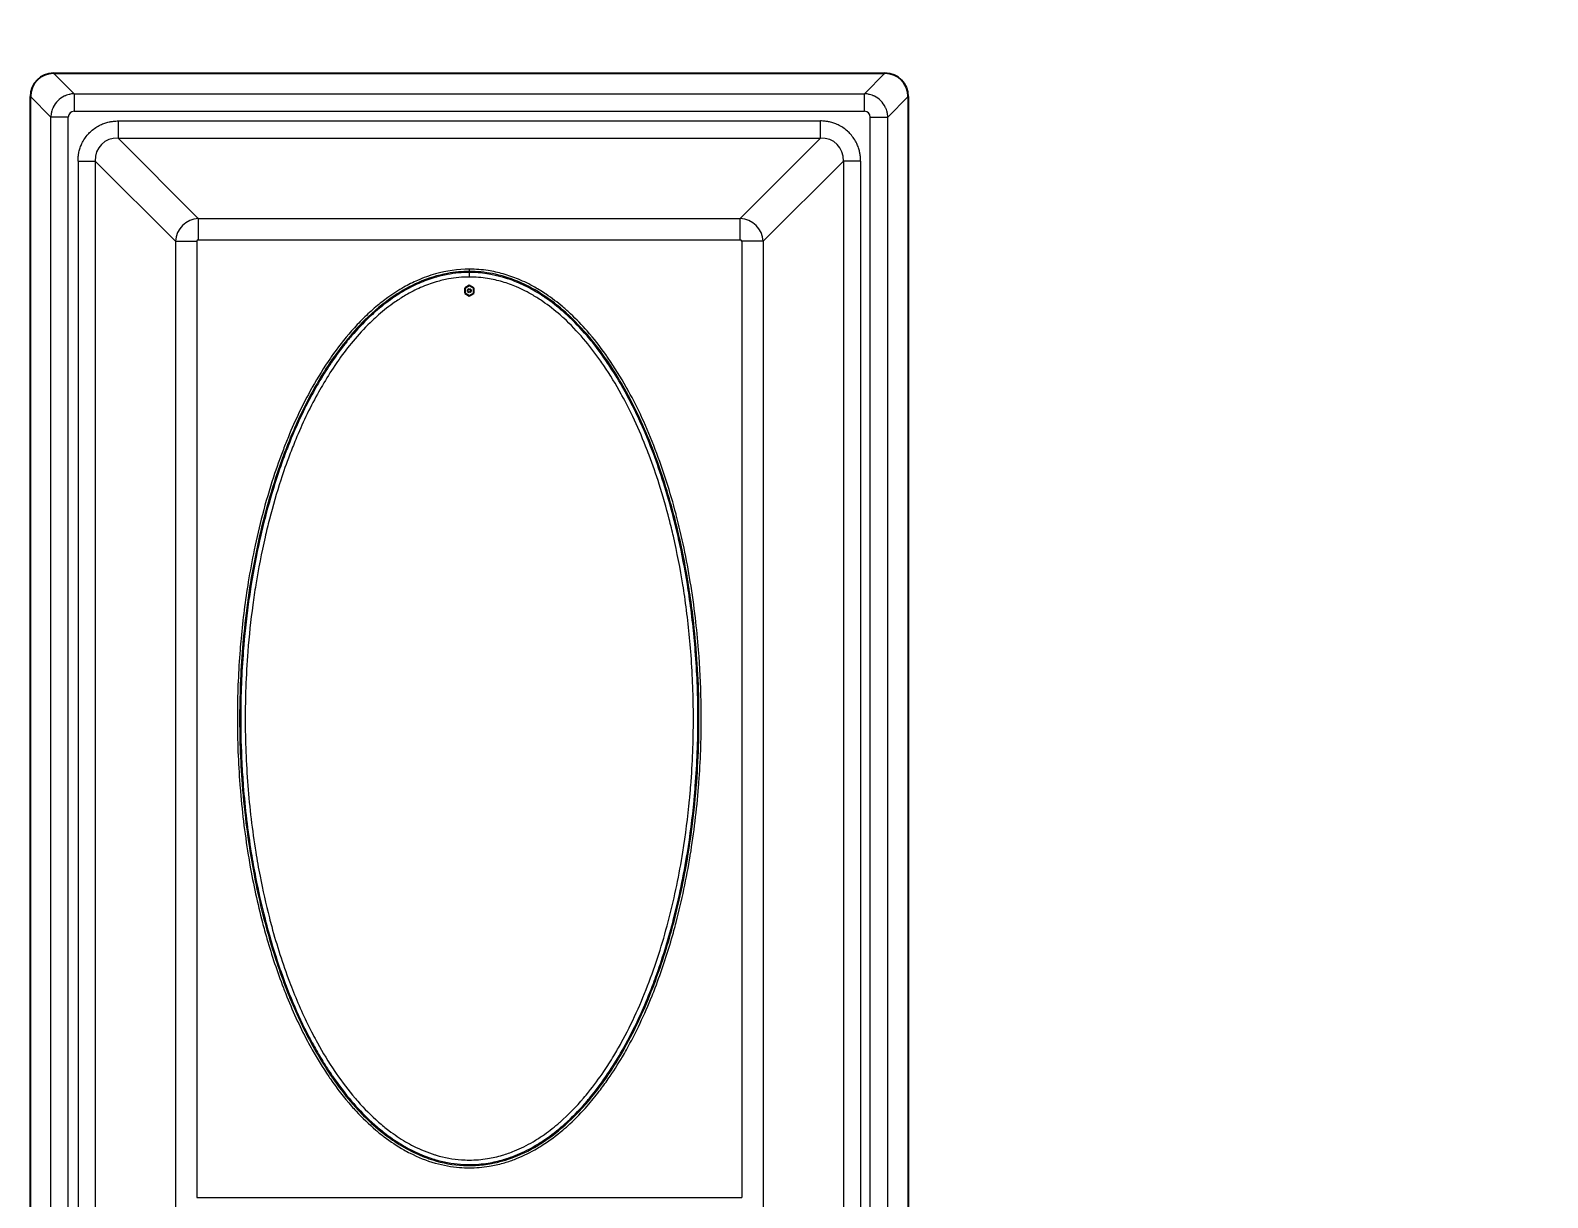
# Model space of a CAD drawing. Header units: millimetres. Extents: x 0 to 1486, y 0 to 1051.
# Drawn here: x 1020.5 to 1071.9, y 374.7 to 414.2 of the extents above; entities that cross this region are included whole.
import ezdxf

# ---------------------------------------------------------------- set-up
doc = ezdxf.new("R2010")
doc.units = ezdxf.units.MM
doc.header["$LTSCALE"] = 1.25
for name, color, linetype, lineweight, true_color in [('Bemaßungen(DIN)', 7, 'Continuous', 5, 0x262659), ('Sichtbare Kanten(DIN)', 7, 'Continuous', 25, 0x262659), ('Sichtbare tangentiale Kanten(DIN)', 7, 'Continuous', 15, 0x1a1a3e)]:
    doc.layers.add(name, color=color, linetype=linetype, lineweight=lineweight, true_color=true_color)
doc.styles.add('Aktuell-DINGroßer Text', font='arial.ttf')
doc.dimstyles.new('STANDARD-DIN', dxfattribs={"dimscale": 1.25, "dimtxt": 5.25, "dimasz": 2.5, "dimexe": 3.175, "dimexo": 0, "dimgap": 0.8, "dimtad": 1, "dimrnd": 1e-08, "dimtxsty": 'Aktuell-DINGroßer Text', "dimcen": 0.09, "dimdle": 10, "dimclrd": 256, "dimclre": 256, "dimclrt": 256, "dimazin": 2, "dimtfac": 0.666667, "dimtmove": 0, "dimatfit": 3, "dimfxl": 1, "dimtolj": 1, "dimlwd": 25, "dimlwe": 25, "dimarcsym": 0})

# ---------------------------------------------------------------- blocks, each defined once
blk = doc.blocks.new('*D70')
at = {"layer": 'Bemaßungen(DIN)', "color": 250, "linetype": 'Continuous', "lineweight": 25, "true_color": 0x3f3f3f, "transparency": 16777216}
for p, q in [((1165.597, 462.186), (1045.651, 462.186)), ((1045.651, 462.186), (1045.651, 438.258)), ((1045.651, 435.133), (1045.651, 438.258)), ((1045.651, 432.008), (1045.651, 431.008)), ((1045.651, 427.883), (1045.651, 424.758))]:
    blk.add_line(p, q, dxfattribs=at)
at = {"layer": 'Bemaßungen(DIN)', "color": 250, "linetype": 'Continuous', "true_color": 0x3f3f3f, "transparency": 16777216}
for points in [[(1045.131, 435.133), (1046.172, 435.133), (1045.651, 432.008)], [(1045.131, 427.883), (1046.172, 427.883), (1045.651, 431.008)]]:
    blk.add_solid(points, dxfattribs=at)
at = {"layer": 'Defpoints', "color": 0, "linetype": 'Continuous', "transparency": 16777216}
for p in [(1042.861, 432.008), (1045.651, 431.008), (1045.651, 431.008)]:
    blk.add_point(p, dxfattribs=at)
at = {"layer": 'Bemaßungen(DIN)', "color": 179, "linetype": 'Continuous', "lineweight": 25, "true_color": 0x262659, "transparency": 16777216, "insert": (1049.776, 479.322), "char_height": 6.5625, "attachment_point": 1, "style": 'Aktuell-DINGroßer Text'}
blk.add_mtext('\\A1; \\fArial|b0|i0;{\\H4.3250;gap between two moulds pushed together\\P}\\fArial|b0|i0;{\\H4.3250;not exceed 0,15mm}\\fArial|b0|i0;{\\H6.5625;\\P}', dxfattribs=at)
blk = doc.blocks.new('_DotSmall')
at = {"color": 0, "linetype": 'ByBlock', "const_width": 0.5}
blk.add_lwpolyline([(-0.0625, 0, 1), (0.0625, 0, 1)], format="xyb", close=True, dxfattribs=at)
blk = doc.blocks.new('*D88')
at = {"layer": 'Bemaßungen(DIN)', "color": 250, "linetype": 'Continuous', "lineweight": 25, "true_color": 0x3f3f3f, "transparency": 16777216}
for p, q in [((1081.138, 431.008), (1173.308, 431.008)), ((1169.339, 355.358), (1169.339, 427.883)), ((1035.388, 355.358), (1173.308, 355.358))]:
    blk.add_line(p, q, dxfattribs=at)
at = {"layer": 'Bemaßungen(DIN)', "color": 250, "linetype": 'Continuous', "true_color": 0x3f3f3f, "transparency": 16777216}
blk.add_solid([(1168.818, 427.883), (1169.86, 427.883), (1169.339, 431.008)], dxfattribs=at)
at = {"layer": 'Defpoints', "color": 0, "linetype": 'Continuous', "transparency": 16777216}
for p in [(1081.138, 431.008), (1169.339, 431.008), (1035.388, 355.358)]:
    blk.add_point(p, dxfattribs=at)
at = {"layer": 'Bemaßungen(DIN)', "color": 250, "linetype": 'Continuous', "lineweight": 25, "true_color": 0x3f3f3f, "transparency": 16777216, "xscale": 3.125, "yscale": 3.125, "zscale": 3.125, "rotation": 270}
blk.add_blockref('_DotSmall', (1169.339, 355.358), dxfattribs=at)
at = {"layer": 'Bemaßungen(DIN)', "color": 179, "linetype": 'Continuous', "lineweight": 25, "true_color": 0x262659, "transparency": 16777216, "insert": (1160.451, 382.125), "char_height": 6.5625, "attachment_point": 1, "rotation": 90, "style": 'Aktuell-DINGroßer Text'}
blk.add_mtext('\\A1;75,65', dxfattribs=at)

msp = doc.modelspace()

# ---------------------------------------------------------------- linework, layer by layer
at = {"layer": 'Sichtbare Kanten(DIN)'}
for p, q in [((1021.326, 412.708), (1049.45, 412.708)), ((1020.538, 298.796), (1020.538, 411.92)), ((1050.238, 411.92), (1050.238, 298.796)), ((1035.388, 405.531), (1035.238, 405.445)), ((1035.538, 405.445), (1035.388, 405.531)), ((1035.238, 405.445), (1035.238, 405.272)), ((1035.238, 405.272), (1035.388, 405.185)), ((1035.338, 405.387), (1035.388, 405.416)), ((1035.338, 405.329), (1035.338, 405.387)), ((1035.388, 405.3), (1035.338, 405.329)), ((1035.388, 405.416), (1035.438, 405.387)), ((1035.438, 405.329), (1035.388, 405.3)), ((1035.388, 405.185), (1035.538, 405.272)), ((1035.438, 405.387), (1035.438, 405.329)), ((1035.538, 405.272), (1035.538, 405.445))]:
    msp.add_line(p, q, dxfattribs=at)
for centre, major_axis in [((1021.351, 411.896), (-0.583, 0.583)), ((1049.426, 411.896), (0.583, 0.583))]:
    msp.add_ellipse(centre, major_axis=major_axis, ratio=0.970288, start_param=5.512866, end_param=7.053504, dxfattribs=at)
at = {"layer": 'Sichtbare tangentiale Kanten(DIN)'}
for p, q in [((1021.326, 412.708), (1022.02, 412.014)), ((1049.45, 412.708), (1048.757, 412.014)), ((1020.538, 411.92), (1021.232, 411.227)), ((1022.02, 412.014), (1022.02, 411.424)), ((1022.02, 412.014), (1048.757, 412.014)), ((1048.757, 411.424), (1048.757, 412.014)), ((1050.238, 411.92), (1049.545, 411.227)), ((1021.232, 299.49), (1021.232, 411.227)), ((1021.823, 411.227), (1021.232, 411.227)), ((1021.823, 299.49), (1021.823, 411.227)), ((1022.02, 411.424), (1048.757, 411.424)), ((1048.954, 299.49), (1048.954, 411.227)), ((1048.954, 411.227), (1049.545, 411.227)), ((1049.545, 299.49), (1049.545, 411.227)), ((1023.509, 411.096), (1023.509, 410.514)), ((1023.509, 411.096), (1047.267, 411.096)), ((1047.267, 410.514), (1047.267, 411.096)), ((1023.509, 410.514), (1047.267, 410.514)), ((1023.509, 410.514), (1026.221, 407.802)), ((1047.267, 410.514), (1044.556, 407.802)), ((1022.151, 409.737), (1022.733, 409.737)), ((1022.151, 409.737), (1022.151, 373.656)), ((1022.733, 409.737), (1022.733, 373.656)), ((1022.733, 409.737), (1025.445, 407.026)), ((1048.044, 409.737), (1045.332, 407.026)), ((1048.626, 409.737), (1048.044, 409.737)), ((1048.044, 409.737), (1048.044, 373.656)), ((1048.626, 409.737), (1048.626, 373.656)), ((1026.221, 407.802), (1044.556, 407.802)), ((1026.221, 407.802), (1026.221, 407.074)), ((1044.556, 407.074), (1044.556, 407.802)), ((1026.221, 407.074), (1044.556, 407.074)), ((1025.445, 407.026), (1025.445, 374.238)), ((1025.445, 407.026), (1026.172, 407.026)), ((1026.172, 407.026), (1026.172, 374.686)), ((1045.332, 407.026), (1044.604, 407.026)), ((1044.604, 407.026), (1044.604, 374.686)), ((1045.332, 407.026), (1045.332, 374.238)), ((1035.388, 406.085), (1035.388, 406.009)), ((1035.388, 406.009), (1035.388, 405.973)), ((1035.388, 405.973), (1035.388, 405.819)), ((1026.172, 374.686), (1044.604, 374.686))]:
    msp.add_line(p, q, dxfattribs=at)
for centre, major_axis, ratio, start_param, end_param in [((1022.026, 411.221), (0.146, -0.146), 0.970883, 2.370846, 3.912339), ((1048.751, 411.221), (0.146, 0.146), 0.970883, 5.512439, 7.053932), ((1023.593, 409.653), (-0.65, 0.65), 0.870843, 5.527084, 7.039287), ((1047.183, 409.653), (0.65, 0.65), 0.870843, 5.527084, 7.039287), ((1026.224, 407.023), (0.566, 0.566), 0.950188, 0.814511, 2.327081), ((1044.553, 407.023), (-0.566, 0.566), 0.950188, 3.956104, 5.468674), ((1026.224, 407.023), (-0.0375, 0.0375), 0.943242, 5.526901, 7.03947), ((1044.553, 407.023), (0.0375, 0.0375), 0.943242, 5.526901, 7.03947)]:
    msp.add_ellipse(centre, major_axis=major_axis, ratio=ratio, start_param=start_param, end_param=end_param, dxfattribs=at)
for points, knots in [([(1022.02, 412.014), (1021.991, 412.014), (1021.962, 412.012), (1021.933, 412.008), (1021.911, 412.005), (1021.889, 412.001), (1021.868, 411.996), (1021.861, 411.995), (1021.854, 411.993), (1021.847, 411.991), (1021.818, 411.984), (1021.79, 411.976), (1021.763, 411.966), (1021.749, 411.961), (1021.735, 411.955), (1021.722, 411.95), (1021.708, 411.944), (1021.695, 411.938), (1021.682, 411.931), (1021.603, 411.892), (1021.531, 411.84), (1021.468, 411.778), (1021.406, 411.716), (1021.354, 411.643), (1021.315, 411.564), (1021.309, 411.551), (1021.303, 411.538), (1021.297, 411.525), (1021.291, 411.511), (1021.286, 411.497), (1021.281, 411.484), (1021.271, 411.456), (1021.262, 411.428), (1021.255, 411.4), (1021.253, 411.393), (1021.252, 411.386), (1021.25, 411.378), (1021.245, 411.357), (1021.242, 411.335), (1021.239, 411.314), (1021.235, 411.285), (1021.233, 411.256), (1021.232, 411.227)], [-3.12982, -3.12982, -3.12982, -3.12982, -3.041776, -3.041776, -3.041776, -2.975742, -2.975742, -2.975742, -2.953731, -2.953731, -2.953731, -2.865686, -2.865686, -2.865686, -2.821663, -2.821663, -2.821663, -2.777642, -2.777642, -2.777642, -2.513508, -2.513508, -2.513508, -2.249374, -2.249374, -2.249374, -2.205353, -2.205353, -2.205353, -2.161329, -2.161329, -2.161329, -2.073285, -2.073285, -2.073285, -2.051273, -2.051273, -2.051273, -1.98524, -1.98524, -1.98524, -1.897195, -1.897195, -1.897195, -1.897195]), ([(1049.545, 411.227), (1049.544, 411.256), (1049.542, 411.285), (1049.538, 411.314), (1049.535, 411.335), (1049.531, 411.357), (1049.526, 411.378), (1049.525, 411.386), (1049.523, 411.393), (1049.521, 411.4), (1049.514, 411.428), (1049.506, 411.456), (1049.496, 411.484), (1049.491, 411.497), (1049.485, 411.511), (1049.48, 411.525), (1049.474, 411.538), (1049.468, 411.551), (1049.461, 411.564), (1049.422, 411.643), (1049.37, 411.716), (1049.308, 411.778), (1049.246, 411.84), (1049.173, 411.892), (1049.094, 411.931), (1049.081, 411.938), (1049.068, 411.944), (1049.055, 411.95), (1049.041, 411.955), (1049.028, 411.961), (1049.014, 411.966), (1048.986, 411.976), (1048.958, 411.984), (1048.93, 411.991), (1048.923, 411.993), (1048.916, 411.995), (1048.909, 411.996), (1048.887, 412.001), (1048.866, 412.005), (1048.844, 412.008), (1048.815, 412.012), (1048.786, 412.014), (1048.757, 412.014)], [-3.12982, -3.12982, -3.12982, -3.12982, -3.041776, -3.041776, -3.041776, -2.975742, -2.975742, -2.975742, -2.953731, -2.953731, -2.953731, -2.865686, -2.865686, -2.865686, -2.821663, -2.821663, -2.821663, -2.777642, -2.777642, -2.777642, -2.513508, -2.513508, -2.513508, -2.249374, -2.249374, -2.249374, -2.205353, -2.205353, -2.205353, -2.161329, -2.161329, -2.161329, -2.073285, -2.073285, -2.073285, -2.051273, -2.051273, -2.051273, -1.98524, -1.98524, -1.98524, -1.897195, -1.897195, -1.897195, -1.897195]), ([(1022.151, 409.737), (1022.151, 409.763), (1022.151, 409.789), (1022.153, 409.815), (1022.154, 409.834), (1022.155, 409.854), (1022.157, 409.873), (1022.158, 409.879), (1022.158, 409.886), (1022.159, 409.892), (1022.162, 409.918), (1022.165, 409.943), (1022.169, 409.969), (1022.172, 409.981), (1022.174, 409.994), (1022.176, 410.007), (1022.179, 410.019), (1022.181, 410.032), (1022.184, 410.044), (1022.19, 410.069), (1022.196, 410.094), (1022.203, 410.119), (1022.21, 410.143), (1022.217, 410.168), (1022.226, 410.192), (1022.234, 410.216), (1022.243, 410.24), (1022.252, 410.263), (1022.262, 410.287), (1022.272, 410.31), (1022.283, 410.333), (1022.338, 410.447), (1022.408, 410.553), (1022.492, 410.648), (1022.509, 410.666), (1022.526, 410.685), (1022.544, 410.703), (1022.562, 410.72), (1022.58, 410.738), (1022.599, 410.754), (1022.693, 410.838), (1022.799, 410.909), (1022.914, 410.963), (1022.937, 410.974), (1022.96, 410.984), (1022.983, 410.994), (1023.007, 411.003), (1023.031, 411.012), (1023.055, 411.021), (1023.079, 411.029), (1023.103, 411.037), (1023.128, 411.043), (1023.152, 411.05), (1023.177, 411.057), (1023.202, 411.062), (1023.215, 411.065), (1023.227, 411.068), (1023.24, 411.07), (1023.252, 411.073), (1023.265, 411.075), (1023.278, 411.077), (1023.303, 411.081), (1023.329, 411.085), (1023.354, 411.087), (1023.361, 411.088), (1023.367, 411.089), (1023.373, 411.089), (1023.393, 411.091), (1023.412, 411.093), (1023.431, 411.094), (1023.457, 411.095), (1023.483, 411.096), (1023.509, 411.096)], [-5.513202, -5.513202, -5.513202, -5.513202, -5.436809, -5.436809, -5.436809, -5.379514, -5.379514, -5.379514, -5.360415, -5.360415, -5.360415, -5.284022, -5.284022, -5.284022, -5.245825, -5.245825, -5.245825, -5.207629, -5.207629, -5.207629, -5.131235, -5.131235, -5.131235, -5.054842, -5.054842, -5.054842, -4.978448, -4.978448, -4.978448, -4.902055, -4.902055, -4.902055, -4.520088, -4.520088, -4.520088, -4.443694, -4.443694, -4.443694, -4.367301, -4.367301, -4.367301, -3.985334, -3.985334, -3.985334, -3.90894, -3.90894, -3.90894, -3.832547, -3.832547, -3.832547, -3.756153, -3.756153, -3.756153, -3.67976, -3.67976, -3.67976, -3.641563, -3.641563, -3.641563, -3.603367, -3.603367, -3.603367, -3.526973, -3.526973, -3.526973, -3.507875, -3.507875, -3.507875, -3.45058, -3.45058, -3.45058, -3.374186, -3.374186, -3.374186, -3.374186]), ([(1048.626, 409.737), (1048.626, 409.763), (1048.625, 409.789), (1048.624, 409.815), (1048.623, 409.834), (1048.621, 409.854), (1048.619, 409.873), (1048.619, 409.879), (1048.618, 409.886), (1048.617, 409.892), (1048.615, 409.918), (1048.611, 409.943), (1048.607, 409.969), (1048.605, 409.981), (1048.603, 409.994), (1048.6, 410.007), (1048.598, 410.019), (1048.595, 410.032), (1048.592, 410.044), (1048.587, 410.069), (1048.581, 410.094), (1048.574, 410.119), (1048.567, 410.143), (1048.559, 410.168), (1048.551, 410.192), (1048.542, 410.216), (1048.534, 410.24), (1048.524, 410.263), (1048.514, 410.287), (1048.504, 410.31), (1048.493, 410.333), (1048.439, 410.447), (1048.368, 410.553), (1048.285, 410.648), (1048.268, 410.666), (1048.251, 410.685), (1048.233, 410.703), (1048.215, 410.72), (1048.197, 410.738), (1048.178, 410.754), (1048.084, 410.838), (1047.977, 410.909), (1047.863, 410.963), (1047.84, 410.974), (1047.817, 410.984), (1047.793, 410.994), (1047.77, 411.003), (1047.746, 411.012), (1047.722, 411.021), (1047.698, 411.029), (1047.673, 411.037), (1047.649, 411.043), (1047.624, 411.05), (1047.599, 411.057), (1047.574, 411.062), (1047.562, 411.065), (1047.549, 411.068), (1047.537, 411.07), (1047.524, 411.073), (1047.511, 411.075), (1047.499, 411.077), (1047.473, 411.081), (1047.448, 411.085), (1047.422, 411.087), (1047.416, 411.088), (1047.409, 411.089), (1047.403, 411.089), (1047.384, 411.091), (1047.364, 411.093), (1047.345, 411.094), (1047.319, 411.095), (1047.293, 411.096), (1047.267, 411.096)], [-5.513202, -5.513202, -5.513202, -5.513202, -5.436809, -5.436809, -5.436809, -5.379514, -5.379514, -5.379514, -5.360415, -5.360415, -5.360415, -5.284022, -5.284022, -5.284022, -5.245825, -5.245825, -5.245825, -5.207629, -5.207629, -5.207629, -5.131235, -5.131235, -5.131235, -5.054842, -5.054842, -5.054842, -4.978448, -4.978448, -4.978448, -4.902055, -4.902055, -4.902055, -4.520088, -4.520088, -4.520088, -4.443694, -4.443694, -4.443694, -4.367301, -4.367301, -4.367301, -3.985334, -3.985334, -3.985334, -3.90894, -3.90894, -3.90894, -3.832547, -3.832547, -3.832547, -3.756153, -3.756153, -3.756153, -3.67976, -3.67976, -3.67976, -3.641563, -3.641563, -3.641563, -3.603367, -3.603367, -3.603367, -3.526973, -3.526973, -3.526973, -3.507875, -3.507875, -3.507875, -3.45058, -3.45058, -3.45058, -3.374186, -3.374186, -3.374186, -3.374186]), ([(1035.388, 406.085), (1035.601, 406.085), (1035.815, 406.068), (1036.025, 406.035), (1036.197, 406.008), (1036.367, 405.971), (1036.534, 405.924), (1036.71, 405.874), (1036.882, 405.814), (1037.051, 405.744), (1037.24, 405.665), (1037.423, 405.575), (1037.601, 405.475), (1037.733, 405.4), (1037.863, 405.32), (1037.989, 405.235), (1038.183, 405.103), (1038.37, 404.96), (1038.549, 404.809), (1038.641, 404.731), (1038.73, 404.651), (1038.817, 404.57), (1039.012, 404.387), (1039.198, 404.195), (1039.374, 403.994), (1039.598, 403.74), (1039.807, 403.474), (1040.003, 403.198), (1040.031, 403.158), (1040.059, 403.118), (1040.087, 403.078), (1040.307, 402.76), (1040.511, 402.431), (1040.7, 402.094), (1040.725, 402.05), (1040.75, 402.006), (1040.774, 401.962), (1040.935, 401.667), (1041.086, 401.366), (1041.228, 401.061), (1041.391, 400.708), (1041.542, 400.35), (1041.681, 399.987), (1041.956, 399.272), (1042.187, 398.54), (1042.381, 397.8), (1042.383, 397.794), (1042.384, 397.788), (1042.386, 397.782), (1042.582, 397.033), (1042.74, 396.275), (1042.865, 395.511), (1042.932, 395.106), (1042.989, 394.699), (1043.037, 394.291), (1043.079, 393.931), (1043.115, 393.569), (1043.143, 393.207), (1043.189, 392.628), (1043.218, 392.047), (1043.229, 391.466), (1043.233, 391.273), (1043.235, 391.081), (1043.235, 390.889), (1043.235, 390.168), (1043.209, 389.448), (1043.156, 388.73), (1043.152, 388.677), (1043.148, 388.623), (1043.144, 388.57), (1043.082, 387.799), (1042.99, 387.03), (1042.865, 386.266), (1042.864, 386.258), (1042.863, 386.25), (1042.861, 386.243), (1042.737, 385.487), (1042.58, 384.736), (1042.386, 383.996), (1042.337, 383.809), (1042.286, 383.623), (1042.233, 383.438), (1042.071, 382.88), (1041.888, 382.328), (1041.679, 381.786), (1041.644, 381.693), (1041.607, 381.6), (1041.57, 381.507), (1041.318, 380.882), (1041.031, 380.271), (1040.701, 379.683), (1040.656, 379.605), (1040.611, 379.527), (1040.566, 379.449), (1040.415, 379.194), (1040.256, 378.943), (1040.087, 378.699), (1039.989, 378.558), (1039.887, 378.418), (1039.783, 378.282), (1039.652, 378.111), (1039.516, 377.945), (1039.374, 377.783), (1039.189, 377.573), (1038.995, 377.371), (1038.789, 377.181), (1038.711, 377.109), (1038.631, 377.038), (1038.549, 376.969), (1038.329, 376.783), (1038.097, 376.61), (1037.854, 376.455), (1037.771, 376.402), (1037.686, 376.351), (1037.601, 376.303), (1037.382, 376.179), (1037.154, 376.071), (1036.919, 375.981), (1036.793, 375.933), (1036.664, 375.89), (1036.534, 375.853), (1036.379, 375.809), (1036.221, 375.774), (1036.063, 375.748), (1035.84, 375.711), (1035.614, 375.692), (1035.388, 375.692), (1035.277, 375.692), (1035.166, 375.697), (1035.055, 375.706), (1034.781, 375.728), (1034.508, 375.778), (1034.243, 375.853), (1034.238, 375.854), (1034.234, 375.856), (1034.229, 375.857), (1033.937, 375.94), (1033.654, 376.054), (1033.383, 376.191), (1033.313, 376.227), (1033.244, 376.264), (1033.176, 376.303), (1032.944, 376.434), (1032.721, 376.582), (1032.509, 376.743), (1032.413, 376.816), (1032.319, 376.891), (1032.227, 376.969), (1031.992, 377.168), (1031.77, 377.383), (1031.56, 377.608), (1031.507, 377.666), (1031.454, 377.724), (1031.402, 377.783), (1031.147, 378.074), (1030.91, 378.381), (1030.69, 378.699), (1030.67, 378.728), (1030.65, 378.757), (1030.631, 378.786), (1030.433, 379.077), (1030.248, 379.377), (1030.076, 379.683), (1030.02, 379.782), (1029.966, 379.881), (1029.913, 379.981), (1029.638, 380.499), (1029.395, 381.033), (1029.179, 381.578), (1029.151, 381.647), (1029.124, 381.716), (1029.097, 381.786), (1028.889, 382.328), (1028.705, 382.88), (1028.544, 383.438), (1028.49, 383.623), (1028.439, 383.809), (1028.39, 383.996), (1028.223, 384.635), (1028.083, 385.281), (1027.968, 385.932), (1027.948, 386.043), (1027.929, 386.155), (1027.911, 386.266), (1027.786, 387.03), (1027.694, 387.799), (1027.633, 388.57), (1027.631, 388.598), (1027.628, 388.627), (1027.626, 388.655), (1027.57, 389.398), (1027.542, 390.143), (1027.542, 390.889), (1027.542, 390.96), (1027.542, 391.03), (1027.542, 391.101), (1027.547, 391.804), (1027.577, 392.507), (1027.633, 393.207), (1027.643, 393.338), (1027.654, 393.468), (1027.667, 393.598), (1027.726, 394.238), (1027.807, 394.877), (1027.911, 395.511), (1027.971, 395.874), (1028.038, 396.237), (1028.113, 396.597), (1028.196, 396.994), (1028.288, 397.389), (1028.39, 397.782), (1028.502, 398.208), (1028.626, 398.632), (1028.763, 399.051), (1028.866, 399.367), (1028.978, 399.681), (1029.097, 399.991), (1029.152, 400.133), (1029.208, 400.274), (1029.266, 400.414), (1029.497, 400.974), (1029.757, 401.521), (1030.052, 402.05), (1030.06, 402.065), (1030.068, 402.079), (1030.076, 402.094), (1030.266, 402.431), (1030.469, 402.76), (1030.69, 403.078), (1030.699, 403.092), (1030.709, 403.106), (1030.719, 403.12), (1030.931, 403.423), (1031.158, 403.716), (1031.402, 403.994), (1031.531, 404.14), (1031.664, 404.282), (1031.803, 404.419), (1031.939, 404.554), (1032.081, 404.684), (1032.227, 404.809), (1032.359, 404.921), (1032.496, 405.028), (1032.636, 405.129), (1032.81, 405.254), (1032.99, 405.37), (1033.175, 405.475), (1033.325, 405.559), (1033.48, 405.637), (1033.637, 405.706), (1033.834, 405.792), (1034.036, 405.865), (1034.243, 405.924), (1034.615, 406.029), (1035.002, 406.085), (1035.388, 406.085)], [0, 0, 0, 0, 0.639708, 0.639708, 0.639708, 1.160348, 1.160348, 1.160348, 1.708499, 1.708499, 1.708499, 2.321068, 2.321068, 2.321068, 2.777127, 2.777127, 2.777127, 3.481707, 3.481707, 3.481707, 3.840961, 3.840961, 3.840961, 4.642216, 4.642216, 4.642216, 5.656868, 5.656868, 5.656868, 5.802986, 5.802986, 5.802986, 6.963587, 6.963587, 6.963587, 7.114552, 7.114552, 7.114552, 8.124051, 8.124051, 8.124051, 9.289556, 9.289556, 9.289556, 11.587453, 11.587453, 11.587453, 11.605982, 11.605982, 11.605982, 13.927144, 13.927144, 13.927144, 15.159529, 15.159529, 15.159529, 16.248341, 16.248341, 16.248341, 17.992352, 17.992352, 17.992352, 18.569576, 18.569576, 18.569576, 20.730291, 20.730291, 20.730291, 20.890769, 20.890769, 20.890769, 23.211965, 23.211965, 23.211965, 23.235727, 23.235727, 23.235727, 25.53318, 25.53318, 25.53318, 26.112017, 26.112017, 26.112017, 27.854377, 27.854377, 27.854377, 28.153739, 28.153739, 28.153739, 30.175566, 30.175566, 30.175566, 30.445968, 30.445968, 30.445968, 31.33622, 31.33622, 31.33622, 31.85246, 31.85246, 31.85246, 32.496894, 32.496894, 32.496894, 33.336993, 33.336993, 33.336993, 33.657412, 33.657412, 33.657412, 34.522413, 34.522413, 34.522413, 34.818036, 34.818036, 34.818036, 35.57249, 35.57249, 35.57249, 35.978641, 35.978641, 35.978641, 36.46173, 36.46173, 36.46173, 37.139135, 37.139135, 37.139135, 37.472442, 37.472442, 37.472442, 38.299742, 38.299742, 38.299742, 38.313597, 38.313597, 38.313597, 39.224503, 39.224503, 39.224503, 39.460285, 39.460285, 39.460285, 40.259784, 40.259784, 40.259784, 40.620853, 40.620853, 40.620853, 41.545701, 41.545701, 41.545701, 41.781511, 41.781511, 41.781511, 42.942132, 42.942132, 42.942132, 43.047049, 43.047049, 43.047049, 44.102719, 44.102719, 44.102719, 44.442229, 44.442229, 44.442229, 46.200033, 46.200033, 46.200033, 46.423921, 46.423921, 46.423921, 48.166433, 48.166433, 48.166433, 48.745108, 48.745108, 48.745108, 50.727284, 50.727284, 50.727284, 51.066318, 51.066318, 51.066318, 53.387519, 53.387519, 53.387519, 53.473034, 53.473034, 53.473034, 55.708716, 55.708716, 55.708716, 55.921312, 55.921312, 55.921312, 58.029915, 58.029915, 58.029915, 58.421576, 58.421576, 58.421576, 60.351166, 60.351166, 60.351166, 61.455449, 61.455449, 61.455449, 62.672368, 62.672368, 62.672368, 63.995258, 63.995258, 63.995258, 64.993535, 64.993535, 64.993535, 65.448701, 65.448701, 65.448701, 67.264643, 67.264643, 67.264643, 67.314699, 67.314699, 67.314699, 68.475297, 68.475297, 68.475297, 68.525889, 68.525889, 68.525889, 69.636002, 69.636002, 69.636002, 70.220476, 70.220476, 70.220476, 70.796631, 70.796631, 70.796631, 71.316647, 71.316647, 71.316647, 71.957253, 71.957253, 71.957253, 72.473802, 72.473802, 72.473802, 73.117889, 73.117889, 73.117889, 74.278288, 74.278288, 74.278288, 74.278288]), ([(1035.388, 406.009), (1035.65, 406.009), (1036.209, 405.953), (1037.083, 405.683), (1037.962, 405.199), (1038.811, 404.508), (1039.571, 403.68), (1040.202, 402.797), (1040.935, 401.561), (1041.672, 399.917), (1042.297, 397.932), (1042.715, 396.046), (1043.029, 393.956), (1043.195, 391.512), (1043.122, 388.657), (1042.782, 385.96), (1042.224, 383.554), (1041.507, 381.443), (1040.664, 379.68), (1039.706, 378.251), (1038.801, 377.248), (1037.869, 376.514), (1036.98, 376.055), (1036.047, 375.787), (1035.065, 375.733), (1034.144, 375.933), (1033.39, 376.256), (1032.76, 376.635), (1032.158, 377.111), (1031.554, 377.706), (1030.985, 378.395), (1030.444, 379.189), (1029.839, 380.243), (1029.195, 381.659), (1028.556, 383.549), (1028.005, 385.905), (1027.674, 388.474), (1027.585, 391.127), (1027.713, 393.698), (1028.09, 396.35), (1028.682, 398.675), (1029.383, 400.561), (1029.994, 401.828), (1030.61, 402.847), (1031.183, 403.642), (1031.908, 404.454), (1032.733, 405.147), (1033.683, 405.68), (1034.551, 405.953), (1035.141, 406.009), (1035.388, 406.009)], [0, 0, 0, 0, 0.801473, 1.708499, 2.777127, 3.840961, 5.018658, 6.172353, 7.114552, 9.351003, 11.587453, 13.373491, 15.159529, 17.94491, 20.730291, 23.740723, 26.112017, 28.153739, 30.445968, 31.987116, 33.336993, 34.522413, 35.57249, 36.368743, 37.472442, 38.554664, 39.224503, 39.965544, 40.78815, 41.545701, 42.532728, 43.487478, 44.442229, 46.200033, 48.166433, 50.445565, 53.473034, 55.947305, 58.421576, 61.208417, 63.995258, 65.629951, 67.264643, 68.228999, 69.222094, 70.220476, 71.519846, 72.473802, 73.523577, 74.278288, 74.278288, 74.278288, 74.278288]), ([(1035.388, 405.973), (1035.781, 405.973), (1036.174, 405.912), (1036.55, 405.802), (1036.72, 405.752), (1036.887, 405.691), (1037.05, 405.622), (1037.246, 405.538), (1037.437, 405.441), (1037.621, 405.334), (1037.736, 405.266), (1037.849, 405.194), (1037.959, 405.119), (1038.169, 404.975), (1038.37, 404.817), (1038.561, 404.65), (1038.603, 404.613), (1038.646, 404.575), (1038.687, 404.537), (1038.93, 404.314), (1039.158, 404.076), (1039.371, 403.826), (1039.432, 403.755), (1039.492, 403.683), (1039.551, 403.61), (1039.733, 403.383), (1039.904, 403.149), (1040.066, 402.909), (1040.116, 402.835), (1040.165, 402.76), (1040.214, 402.685), (1040.372, 402.438), (1040.522, 402.185), (1040.664, 401.928), (1040.671, 401.915), (1040.678, 401.902), (1040.686, 401.888), (1040.841, 401.604), (1040.986, 401.314), (1041.122, 401.021), (1041.286, 400.669), (1041.436, 400.312), (1041.575, 399.95), (1041.588, 399.916), (1041.601, 399.881), (1041.614, 399.846), (1041.738, 399.519), (1041.852, 399.189), (1041.958, 398.856), (1042.083, 398.463), (1042.197, 398.066), (1042.3, 397.667), (1042.36, 397.433), (1042.416, 397.198), (1042.469, 396.962), (1042.583, 396.455), (1042.681, 395.945), (1042.764, 395.432), (1042.785, 395.3), (1042.806, 395.168), (1042.825, 395.035), (1042.916, 394.415), (1042.985, 393.792), (1043.034, 393.167), (1043.089, 392.462), (1043.118, 391.754), (1043.122, 391.047), (1043.122, 390.994), (1043.122, 390.941), (1043.122, 390.889), (1043.122, 390.128), (1043.093, 389.368), (1043.034, 388.61), (1043.021, 388.445), (1043.006, 388.279), (1042.991, 388.113), (1042.934, 387.522), (1042.859, 386.932), (1042.764, 386.345), (1042.703, 385.965), (1042.633, 385.585), (1042.554, 385.208), (1042.478, 384.84), (1042.393, 384.474), (1042.3, 384.11), (1042.138, 383.482), (1041.95, 382.859), (1041.731, 382.248), (1041.693, 382.142), (1041.654, 382.036), (1041.614, 381.931), (1041.51, 381.655), (1041.399, 381.381), (1041.281, 381.109), (1041.096, 380.685), (1040.894, 380.267), (1040.67, 379.861), (1040.668, 379.857), (1040.666, 379.853), (1040.664, 379.849), (1040.528, 379.602), (1040.385, 379.36), (1040.233, 379.122), (1040.178, 379.037), (1040.123, 378.952), (1040.066, 378.869), (1039.902, 378.626), (1039.728, 378.389), (1039.544, 378.159), (1039.487, 378.089), (1039.429, 378.02), (1039.371, 377.951), (1039.164, 377.709), (1038.944, 377.478), (1038.71, 377.261), (1038.661, 377.216), (1038.611, 377.171), (1038.561, 377.127), (1038.366, 376.957), (1038.162, 376.798), (1037.948, 376.652), (1037.841, 376.579), (1037.732, 376.51), (1037.621, 376.444), (1037.527, 376.39), (1037.432, 376.338), (1037.336, 376.289), (1037.13, 376.185), (1036.918, 376.095), (1036.699, 376.022), (1036.65, 376.005), (1036.6, 375.99), (1036.55, 375.975), (1036.378, 375.924), (1036.203, 375.884), (1036.026, 375.856), (1035.815, 375.822), (1035.602, 375.805), (1035.388, 375.805), (1035.29, 375.805), (1035.191, 375.808), (1035.093, 375.816), (1034.799, 375.838), (1034.508, 375.892), (1034.226, 375.975), (1034.21, 375.98), (1034.193, 375.985), (1034.177, 375.99), (1033.839, 376.094), (1033.515, 376.239), (1033.21, 376.413), (1033.192, 376.423), (1033.174, 376.434), (1033.156, 376.444), (1032.955, 376.562), (1032.763, 376.692), (1032.578, 376.832), (1032.454, 376.926), (1032.333, 377.025), (1032.216, 377.127), (1032.148, 377.186), (1032.082, 377.247), (1032.016, 377.308), (1031.801, 377.511), (1031.598, 377.726), (1031.407, 377.95), (1031.176, 378.22), (1030.962, 378.502), (1030.762, 378.793), (1030.745, 378.818), (1030.727, 378.843), (1030.71, 378.869), (1030.601, 379.03), (1030.496, 379.195), (1030.394, 379.362), (1030.297, 379.522), (1030.203, 379.685), (1030.113, 379.849), (1030.01, 380.035), (1029.912, 380.223), (1029.818, 380.413), (1029.629, 380.796), (1029.457, 381.186), (1029.298, 381.581), (1029.252, 381.697), (1029.206, 381.814), (1029.162, 381.931), (1028.964, 382.456), (1028.789, 382.989), (1028.635, 383.528), (1028.58, 383.721), (1028.527, 383.915), (1028.477, 384.11), (1028.356, 384.579), (1028.25, 385.052), (1028.158, 385.527), (1028.105, 385.799), (1028.056, 386.072), (1028.012, 386.345), (1027.891, 387.096), (1027.802, 387.852), (1027.742, 388.61), (1027.722, 388.866), (1027.706, 389.123), (1027.693, 389.379), (1027.667, 389.882), (1027.654, 390.385), (1027.654, 390.889), (1027.654, 391.282), (1027.662, 391.676), (1027.678, 392.07), (1027.692, 392.436), (1027.714, 392.802), (1027.743, 393.167), (1027.784, 393.697), (1027.84, 394.225), (1027.911, 394.751), (1027.942, 394.979), (1027.976, 395.206), (1028.012, 395.432), (1028.092, 395.923), (1028.185, 396.411), (1028.292, 396.896), (1028.35, 397.154), (1028.411, 397.411), (1028.477, 397.667), (1028.592, 398.115), (1028.721, 398.56), (1028.865, 399), (1028.957, 399.284), (1029.056, 399.566), (1029.162, 399.846), (1029.193, 399.929), (1029.225, 400.011), (1029.258, 400.094), (1029.4, 400.454), (1029.553, 400.811), (1029.72, 401.162), (1029.844, 401.421), (1029.974, 401.677), (1030.113, 401.928), (1030.169, 402.03), (1030.226, 402.131), (1030.285, 402.232), (1030.414, 402.452), (1030.549, 402.669), (1030.692, 402.882), (1030.698, 402.891), (1030.704, 402.9), (1030.71, 402.909), (1030.847, 403.112), (1030.991, 403.311), (1031.143, 403.505), (1031.228, 403.614), (1031.315, 403.721), (1031.405, 403.827), (1031.594, 404.047), (1031.793, 404.258), (1032.004, 404.458), (1032.074, 404.523), (1032.144, 404.588), (1032.216, 404.65), (1032.399, 404.811), (1032.591, 404.962), (1032.792, 405.101), (1032.91, 405.183), (1033.031, 405.261), (1033.155, 405.334), (1033.325, 405.433), (1033.5, 405.523), (1033.68, 405.602), (1033.857, 405.68), (1034.04, 405.747), (1034.226, 405.802), (1034.367, 405.843), (1034.51, 405.878), (1034.654, 405.904), (1034.896, 405.949), (1035.142, 405.973), (1035.388, 405.973)], [0, 0, 0, 0, 1.13436, 1.13436, 1.13436, 1.648132, 1.648132, 1.648132, 2.268893, 2.268893, 2.268893, 2.658644, 2.658644, 2.658644, 3.403508, 3.403508, 3.403508, 3.570243, 3.570243, 3.570243, 4.538009, 4.538009, 4.538009, 4.814995, 4.814995, 4.814995, 5.672522, 5.672522, 5.672522, 5.936787, 5.936787, 5.936787, 6.807049, 6.807049, 6.807049, 6.85221, 6.85221, 6.85221, 7.813767, 7.813767, 7.813767, 8.965202, 8.965202, 8.965202, 9.076064, 9.076064, 9.076064, 10.116636, 10.116636, 10.116636, 11.345066, 11.345066, 11.345066, 12.065149, 12.065149, 12.065149, 13.614093, 13.614093, 13.614093, 14.013663, 14.013663, 14.013663, 15.88308, 15.88308, 15.88308, 17.995019, 17.995019, 17.995019, 18.152131, 18.152131, 18.152131, 20.421151, 20.421151, 20.421151, 20.917399, 20.917399, 20.917399, 22.690238, 22.690238, 22.690238, 23.83978, 23.83978, 23.83978, 24.959232, 24.959232, 24.959232, 26.893631, 26.893631, 26.893631, 27.228211, 27.228211, 27.228211, 28.107348, 28.107348, 28.107348, 29.483886, 29.483886, 29.483886, 29.497213, 29.497213, 29.497213, 30.332062, 30.332062, 30.332062, 30.631736, 30.631736, 30.631736, 31.500075, 31.500075, 31.500075, 31.766262, 31.766262, 31.766262, 32.704434, 32.704434, 32.704434, 32.900755, 32.900755, 32.900755, 33.658217, 33.658217, 33.658217, 34.035302, 34.035302, 34.035302, 34.350766, 34.350766, 34.350766, 35.019428, 35.019428, 35.019428, 35.169775, 35.169775, 35.169775, 35.688089, 35.688089, 35.688089, 36.304253, 36.304253, 36.304253, 36.588432, 36.588432, 36.588432, 37.438768, 37.438768, 37.438768, 37.488776, 37.488776, 37.488776, 38.512582, 38.512582, 38.512582, 38.573276, 38.573276, 38.573276, 39.250927, 39.250927, 39.250927, 39.707763, 39.707763, 39.707763, 39.971507, 39.971507, 39.971507, 40.840853, 40.840853, 40.840853, 41.886498, 41.886498, 41.886498, 41.976802, 41.976802, 41.976802, 42.555048, 42.555048, 42.555048, 43.111289, 43.111289, 43.111289, 43.74126, 43.74126, 43.74126, 45.007841, 45.007841, 45.007841, 45.380295, 45.380295, 45.380295, 47.050279, 47.050279, 47.050279, 47.649332, 47.649332, 47.649332, 49.092716, 49.092716, 49.092716, 49.918292, 49.918292, 49.918292, 52.18734, 52.18734, 52.18734, 52.954306, 52.954306, 52.954306, 54.456398, 54.456398, 54.456398, 55.632024, 55.632024, 55.632024, 56.72542, 56.72542, 56.72542, 58.309742, 58.309742, 58.309742, 58.994445, 58.994445, 58.994445, 60.475949, 60.475949, 60.475949, 61.263459, 61.263459, 61.263459, 62.642156, 62.642156, 62.642156, 63.532468, 63.532468, 63.532468, 63.795658, 63.795658, 63.795658, 64.94916, 64.94916, 64.94916, 65.801482, 65.801482, 65.801482, 66.146102, 66.146102, 66.146102, 66.904062, 66.904062, 66.904062, 66.935983, 66.935983, 66.935983, 67.662022, 67.662022, 67.662022, 68.070543, 68.070543, 68.070543, 68.924954, 68.924954, 68.924954, 69.205049, 69.205049, 69.205049, 69.919449, 69.919449, 69.919449, 70.33964, 70.33964, 70.33964, 70.911285, 70.911285, 70.911285, 71.474241, 71.474241, 71.474241, 71.898749, 71.898749, 71.898749, 72.608523, 72.608523, 72.608523, 72.608523]), ([(1035.388, 405.819), (1035.595, 405.819), (1035.802, 405.802), (1036.006, 405.769), (1036.175, 405.742), (1036.343, 405.704), (1036.507, 405.655), (1036.671, 405.607), (1036.832, 405.548), (1036.99, 405.481), (1037.18, 405.4), (1037.365, 405.306), (1037.544, 405.201), (1037.656, 405.136), (1037.765, 405.066), (1037.872, 404.993), (1038.077, 404.852), (1038.273, 404.698), (1038.46, 404.535), (1038.502, 404.498), (1038.543, 404.461), (1038.584, 404.424), (1038.818, 404.209), (1039.038, 403.979), (1039.245, 403.738), (1039.248, 403.735), (1039.251, 403.731), (1039.255, 403.727), (1039.449, 403.5), (1039.632, 403.262), (1039.805, 403.018), (1039.85, 402.953), (1039.895, 402.889), (1039.939, 402.823), (1040.151, 402.51), (1040.347, 402.186), (1040.53, 401.855), (1040.537, 401.841), (1040.544, 401.828), (1040.551, 401.815), (1040.68, 401.58), (1040.801, 401.341), (1040.916, 401.099), (1041.073, 400.77), (1041.218, 400.436), (1041.353, 400.097), (1041.393, 399.996), (1041.432, 399.894), (1041.471, 399.792), (1041.594, 399.468), (1041.707, 399.14), (1041.812, 398.809), (1041.937, 398.419), (1042.049, 398.025), (1042.151, 397.629), (1042.201, 397.436), (1042.248, 397.243), (1042.292, 397.05), (1042.418, 396.506), (1042.524, 395.958), (1042.613, 395.408), (1042.634, 395.276), (1042.654, 395.145), (1042.674, 395.013), (1042.764, 394.396), (1042.833, 393.777), (1042.881, 393.156), (1042.936, 392.454), (1042.965, 391.75), (1042.969, 391.046), (1042.969, 390.993), (1042.969, 390.941), (1042.969, 390.889), (1042.969, 390.132), (1042.94, 389.376), (1042.881, 388.622), (1042.869, 388.462), (1042.855, 388.302), (1042.84, 388.142), (1042.783, 387.549), (1042.708, 386.958), (1042.613, 386.369), (1042.552, 385.991), (1042.482, 385.614), (1042.404, 385.239), (1042.328, 384.874), (1042.244, 384.51), (1042.151, 384.149), (1041.963, 383.416), (1041.738, 382.693), (1041.471, 381.985), (1041.204, 381.277), (1040.894, 380.585), (1040.53, 379.923), (1040.448, 379.775), (1040.364, 379.628), (1040.277, 379.483), (1040.169, 379.304), (1040.057, 379.128), (1039.939, 378.954), (1039.777, 378.715), (1039.606, 378.481), (1039.424, 378.256), (1039.369, 378.186), (1039.312, 378.118), (1039.254, 378.051), (1039.008, 377.763), (1038.744, 377.491), (1038.46, 377.242), (1038.434, 377.22), (1038.408, 377.198), (1038.383, 377.176), (1038.216, 377.035), (1038.042, 376.901), (1037.862, 376.778), (1037.758, 376.707), (1037.652, 376.64), (1037.543, 376.576), (1037.341, 376.458), (1037.131, 376.353), (1036.915, 376.265), (1036.781, 376.211), (1036.645, 376.163), (1036.507, 376.122), (1036.341, 376.073), (1036.172, 376.034), (1036.002, 376.007), (1035.799, 375.974), (1035.594, 375.958), (1035.388, 375.958), (1035.298, 375.958), (1035.209, 375.961), (1035.119, 375.967), (1034.832, 375.987), (1034.546, 376.04), (1034.27, 376.122), (1034.254, 376.127), (1034.238, 376.131), (1034.222, 376.136), (1033.974, 376.213), (1033.733, 376.312), (1033.502, 376.429), (1033.411, 376.476), (1033.321, 376.525), (1033.233, 376.576), (1033.038, 376.691), (1032.851, 376.817), (1032.671, 376.954), (1032.549, 377.046), (1032.431, 377.142), (1032.317, 377.242), (1032.067, 377.461), (1031.833, 377.697), (1031.614, 377.945), (1031.583, 377.98), (1031.552, 378.015), (1031.522, 378.051), (1031.296, 378.315), (1031.085, 378.593), (1030.888, 378.88), (1030.871, 378.905), (1030.854, 378.929), (1030.837, 378.954), (1030.625, 379.268), (1030.429, 379.591), (1030.247, 379.923), (1030.194, 380.018), (1030.143, 380.114), (1030.092, 380.211), (1029.851, 380.675), (1029.635, 381.152), (1029.44, 381.638), (1029.394, 381.753), (1029.349, 381.869), (1029.305, 381.985), (1029.074, 382.598), (1028.875, 383.222), (1028.703, 383.854), (1028.677, 383.952), (1028.651, 384.05), (1028.625, 384.149), (1028.505, 384.615), (1028.4, 385.084), (1028.308, 385.557), (1028.255, 385.827), (1028.207, 386.098), (1028.163, 386.369), (1028.043, 387.116), (1027.954, 387.868), (1027.895, 388.622), (1027.836, 389.376), (1027.807, 390.132), (1027.807, 390.889), (1027.807, 391.236), (1027.813, 391.584), (1027.826, 391.932), (1027.84, 392.34), (1027.863, 392.748), (1027.895, 393.155), (1027.936, 393.682), (1027.992, 394.207), (1028.063, 394.731), (1028.094, 394.957), (1028.127, 395.183), (1028.164, 395.408), (1028.251, 395.949), (1028.355, 396.487), (1028.477, 397.021), (1028.524, 397.224), (1028.573, 397.427), (1028.625, 397.629), (1028.74, 398.074), (1028.868, 398.515), (1029.01, 398.952), (1029.102, 399.234), (1029.201, 399.514), (1029.305, 399.792), (1029.373, 399.971), (1029.443, 400.148), (1029.516, 400.325), (1029.732, 400.847), (1029.975, 401.359), (1030.247, 401.855), (1030.302, 401.955), (1030.359, 402.055), (1030.417, 402.154), (1030.55, 402.382), (1030.69, 402.605), (1030.837, 402.823), (1030.901, 402.917), (1030.966, 403.011), (1031.032, 403.103), (1031.187, 403.318), (1031.35, 403.526), (1031.522, 403.727), (1031.707, 403.943), (1031.903, 404.151), (1032.11, 404.347), (1032.177, 404.411), (1032.246, 404.474), (1032.317, 404.535), (1032.496, 404.692), (1032.683, 404.84), (1032.879, 404.975), (1032.994, 405.055), (1033.112, 405.131), (1033.233, 405.201), (1033.397, 405.298), (1033.567, 405.385), (1033.741, 405.462), (1033.913, 405.537), (1034.09, 405.602), (1034.27, 405.655), (1034.405, 405.695), (1034.543, 405.728), (1034.682, 405.754), (1034.915, 405.797), (1035.152, 405.819), (1035.388, 405.819)], [0, 0, 0, 0, 0.620901, 0.620901, 0.620901, 1.134291, 1.134291, 1.134291, 1.648132, 1.648132, 1.648132, 2.268896, 2.268896, 2.268896, 2.658644, 2.658644, 2.658644, 3.403509, 3.403509, 3.403509, 3.570243, 3.570243, 3.570243, 4.522872, 4.522872, 4.522872, 4.538033, 4.538033, 4.538033, 5.435647, 5.435647, 5.435647, 5.672526, 5.672526, 5.672526, 6.807049, 6.807049, 6.807049, 6.85221, 6.85221, 6.85221, 7.65563, 7.65563, 7.65563, 8.748582, 8.748582, 8.748582, 9.07605, 9.07605, 9.07605, 10.116636, 10.116636, 10.116636, 11.345061, 11.345061, 11.345061, 11.940907, 11.940907, 11.940907, 13.614094, 13.614094, 13.614094, 14.013663, 14.013663, 14.013663, 15.883041, 15.883041, 15.883041, 17.995019, 17.995019, 17.995019, 18.152131, 18.152131, 18.152131, 20.421151, 20.421151, 20.421151, 20.902488, 20.902488, 20.902488, 22.690208, 22.690208, 22.690208, 23.83978, 23.83978, 23.83978, 24.959232, 24.959232, 24.959232, 27.228332, 27.228332, 27.228332, 29.497264, 29.497264, 29.497264, 30.004132, 30.004132, 30.004132, 30.631822, 30.631822, 30.631822, 31.500075, 31.500075, 31.500075, 31.766262, 31.766262, 31.766262, 32.900744, 32.900744, 32.900744, 33.002604, 33.002604, 33.002604, 33.658217, 33.658217, 33.658217, 34.035386, 34.035386, 34.035386, 34.737409, 34.737409, 34.737409, 35.169886, 35.169886, 35.169886, 35.688089, 35.688089, 35.688089, 36.304254, 36.304254, 36.304254, 36.573387, 36.573387, 36.573387, 37.438768, 37.438768, 37.438768, 37.488776, 37.488776, 37.488776, 38.267108, 38.267108, 38.267108, 38.573188, 38.573188, 38.573188, 39.250927, 39.250927, 39.250927, 39.707618, 39.707618, 39.707618, 40.702482, 40.702482, 40.702482, 40.842288, 40.842288, 40.842288, 41.886498, 41.886498, 41.886498, 41.976801, 41.976801, 41.976801, 43.111293, 43.111293, 43.111293, 43.438274, 43.438274, 43.438274, 45.007841, 45.007841, 45.007841, 45.380294, 45.380294, 45.380294, 47.344178, 47.344178, 47.344178, 47.649338, 47.649338, 47.649338, 49.092716, 49.092716, 49.092716, 49.918319, 49.918319, 49.918319, 52.187343, 52.187343, 52.187343, 54.456392, 54.456392, 54.456392, 55.49965, 55.49965, 55.49965, 56.725435, 56.725435, 56.725435, 58.309742, 58.309742, 58.309742, 58.994439, 58.994439, 58.994439, 60.637765, 60.637765, 60.637765, 61.26347, 61.26347, 61.26347, 62.642156, 62.642156, 62.642156, 63.532496, 63.532496, 63.532496, 64.10511, 64.10511, 64.10511, 65.801507, 65.801507, 65.801507, 66.146102, 66.146102, 66.146102, 66.936006, 66.936006, 66.936006, 67.277478, 67.277478, 67.277478, 68.070691, 68.070691, 68.070691, 68.924954, 68.924954, 68.924954, 69.205049, 69.205049, 69.205049, 69.919449, 69.919449, 69.919449, 70.339628, 70.339628, 70.339628, 70.911285, 70.911285, 70.911285, 71.474194, 71.474194, 71.474194, 71.898749, 71.898749, 71.898749, 72.608523, 72.608523, 72.608523, 72.608523])]:
    msp.add_open_spline(points, degree=3, knots=knots, dxfattribs=at)

# ---------------------------------------------------------------- dimensions: what is measured, and where the dimension line sits
at = {"layer": 'Bemaßungen(DIN)', "color": 250, "linetype": 'Continuous', "lineweight": 25, "true_color": 0x3f3f3f}
dim = msp.add_linear_dim(base=(1045.651, 431.008), p1=(1042.861, 432.008), p2=(1045.651, 431.008), angle=270, text=' \\fArial|b0|i0;{\\H4.3250;gap between two moulds pushed together\\P}\\fArial|b0|i0;{\\H4.3250;not exceed 0,15mm}\\fArial|b0|i0;{\\H6.5625;\\P}', dimstyle='STANDARD-DIN', override={"dimgap": 0.8, "dimtih": 1, "dimtoh": 1, "dimdec": 2, "dimse1": 1, "dimse2": 1, "dimtol": 0, "dimlim": 0, "dimtp": 0, "dimtm": 0, "dimtdec": 2, "dimtofl": 1, "dimtmove": 1, "dimatfit": 1, "dimtvp": -0.333333}, dxfattribs=at)
dim.commit()
dim.dimension.update_dxf_attribs({"geometry": '*D70', "text_midpoint": (1046.187, 462.186), "dimtype": 160})
dim = msp.add_linear_dim(base=(1169.339, 431.008), p1=(1035.388, 355.358), p2=(1081.138, 431.008), angle=90, dimstyle='STANDARD-DIN', override={"dimgap": 0.8, "dimdec": 2, "dimblk1": 'DotSmall', "dimsah": 1, "dimdle": 0, "dimtol": 0, "dimlim": 0, "dimtp": 0, "dimtm": 0, "dimtdec": 2, "dimtofl": 0, "dimatfit": 1}, dxfattribs=at)
dim.commit()
dim.dimension.update_dxf_attribs({"geometry": '*D88', "text_midpoint": (1169.339, 393.196), "dimtype": 160})

doc.saveas('drawing.dxf')
